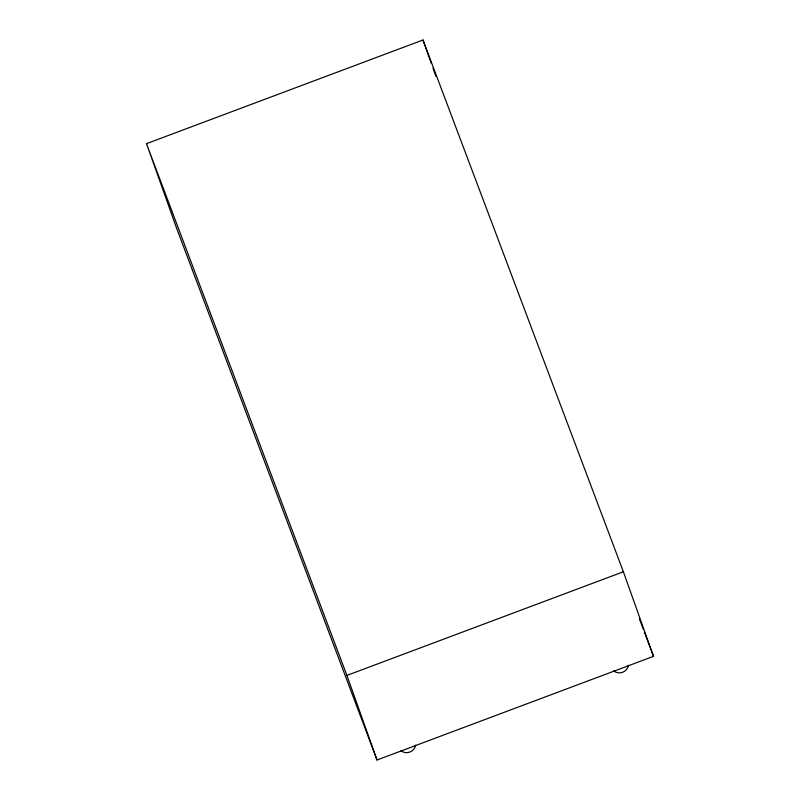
<?xml version="1.0" encoding="UTF-8"?>
<svg xmlns="http://www.w3.org/2000/svg" width="800" height="800" viewBox="0 0 800 800"><rect width="100%" height="100%" fill="white"/><g stroke="black" fill="none" stroke-linecap="round" stroke-linejoin="round"><path stroke-width="1.2" d="M146.5 143.66L422.98 40L623.38 571.77L653.5 656.34L377.02 760L176.62 228.23L146.5 143.66L346.91 675.43L377.02 760M346.91 675.43L623.38 571.77M639.4 618.94L643.37 629.46M644.25 631.8L653.5 656.34M422.98 40L431.34 63.49M433.02 68.19L435.94 76.41M628.43 665.37A8.95 8.52 -19.6 0 1 613.72 670.89M415.63 745.16A8.95 8.52 -19.6 0 1 400.92 750.67"/></g></svg>
